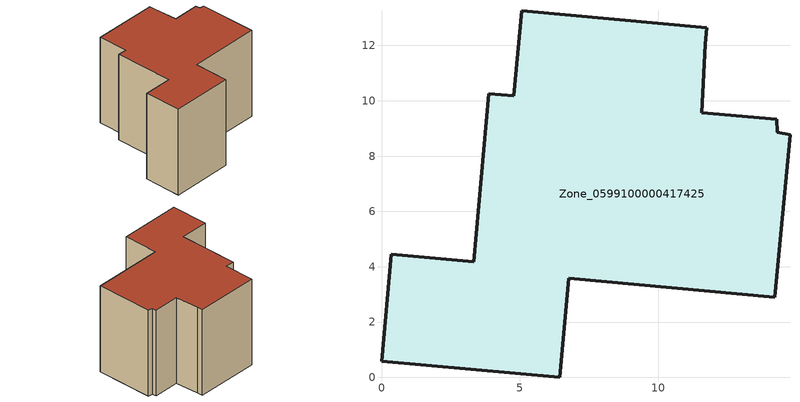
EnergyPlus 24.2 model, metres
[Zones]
Zone_0599100000417425
 floor ground (C_G): 6.45,0 0,0.59 0.35,4.46 3.33,4.18 3.88,10.26 4.78,10.18 5.06,13.26 11.76,12.65 11.7,12.05 11.57,9.57 14.29,9.32 14.3,8.87 14.77,8.78 14.22,2.9 6.78,3.59 z0
 wall outside (C_F): 3.33,4.18 0.35,4.46 0,0.59 6.45,0 6.78,3.59 14.22,2.9 14.77,8.78 14.3,8.87 14.29,9.32 11.57,9.57 11.7,12.05 11.76,12.65 5.06,13.26 4.78,10.18 3.88,10.26 3.33,4.18 z0:9.42
 roof outside (C_R): 11.76,12.65 5.06,13.26 4.78,10.18 3.88,10.26 3.33,4.18 0.35,4.46 0,0.59 6.45,0 6.78,3.59 14.22,2.9 14.77,8.78 14.3,8.87 14.29,9.32 11.57,9.57 11.7,12.05 z9.42
[BUILDING]
Pand.0599100000417425: North Axis=0; Terrain=City; Loads Convergence Tolerance Value=0.04; Temperature Convergence Tolerance Value=0.4; Solar Distribution=FullExterior; Maximum Number of Warmup Days=25; Minimum Number of Warmup Days=1
[Site:Location]
Rotterdam.The.Hague.AP_ZH_NLD Design_Conditions: Latitude=51.96; Longitude=4.45; Time Zone=1; Elevation=-4.5
[SITE:GROUNDTEMPERATURE:BUILDINGSURFACE]
18, 18, 18, 18, 18, 18, 18, 18, 18, 18, 18, 18
[MATERIAL] Thermal Absorptance=0.9; Solar Absorptance=0.7; Visible Absorptance=0.7
Name | Roughness | Thickness | Conductivity | Density | Specific Heat
G.D.2006-2014 | MediumSmooth | 0.15 | 0.06 | 540 | 1210
F.D.2006-2014 | Rough | 0.3 | 0.12 | 1920 | 840
R.D.2006-2014 | MediumRough | 0.2 | 0.08 | 1500 | 1000
[CONSTRUCTION]
C_G: G.D.2006-2014
C_F: F.D.2006-2014
C_R: R.D.2006-2014
[ZONE]
Zone_0599100000417425: Type=1; Multiplier=1; Ceiling Height=Autocalculate; Volume=Autocalculate; Floor Area=autocalculate; Part of Total Floor Area=Yes
[ZONEINFILTRATION:DESIGNFLOWRATE]
Infil_Zone_0599100000417425: Zone or ZoneList or Space or SpaceList=Zone_0599100000417425; Schedule=AlwaysOn; Design Flow Rate Calculation Method=Flow/Area; Flow Rate per Floor Area=0.0021; Constant Term Coefficient=1; Temperature Term Coefficient=0; Velocity Term Coefficient=0; Velocity Squared Term Coefficient=0
[HVACTEMPLATE:ZONE:IDEALLOADSAIRSYSTEM]
Zone_0599100000417425: Maximum Heating Supply Air Temperature=50; Minimum Cooling Supply Air Temperature=13; Maximum Heating Supply Air Humidity Ratio=0.0156; Minimum Cooling Supply Air Humidity Ratio=0.0077; Heating Limit=NoLimit; Cooling Limit=NoLimit; Dehumidification Control Type=ConstantSensibleHeatRatio; Cooling Sensible Heat Ratio=0.7; Dehumidification Setpoint=60; Humidification Control Type=None; Humidification Setpoint=30; Outdoor Air Method=None; Outdoor Air Flow Rate per Person=0.00944; Outdoor Air Flow Rate per Zone Floor Area=0; Outdoor Air Flow Rate per Zone=0; Demand Controlled Ventilation Type=None; Outdoor Air Economizer Type=NoEconomizer; Heat Recovery Type=None; Sensible Heat Recovery Effectiveness=0.7; Latent Heat Recovery Effectiveness=0.65
[ZONECONTROL:THERMOSTAT]
ThermostatControl_Zone_0599100000417425: Zone or ZoneList=Zone_0599100000417425; Control Type Schedule=DualSetpointControlType; Control 1=Thermostat_Zone_0599100000417425; Temperature Difference Between Cutout And Setpoint=0
[THERMOSTATSETPOINT:DUALSETPOINT]
Thermostat_Zone_0599100000417425: Heating Setpoint Temperature Schedule=HeatingSetpoint_Zone_0599100000417425; Cooling Setpoint Temperature Schedule=CoolingSetpoint_Zone_0599100000417425
[SCHEDULE:COMPACT]
HeatingSetpoint_Zone_0599100000417425: Through: 12/31, For: AllDays, Until: 24:00, 21
CoolingSetpoint_Zone_0599100000417425: Through: 12/31, For: AllDays, Until: 24:00, 24
DualSetpointControlType: Through: 12/31, For: AllDays, Until: 24:00, 4
AlwaysOn: Through: 12/31, For: AllDays, Until: 24:00, 1
